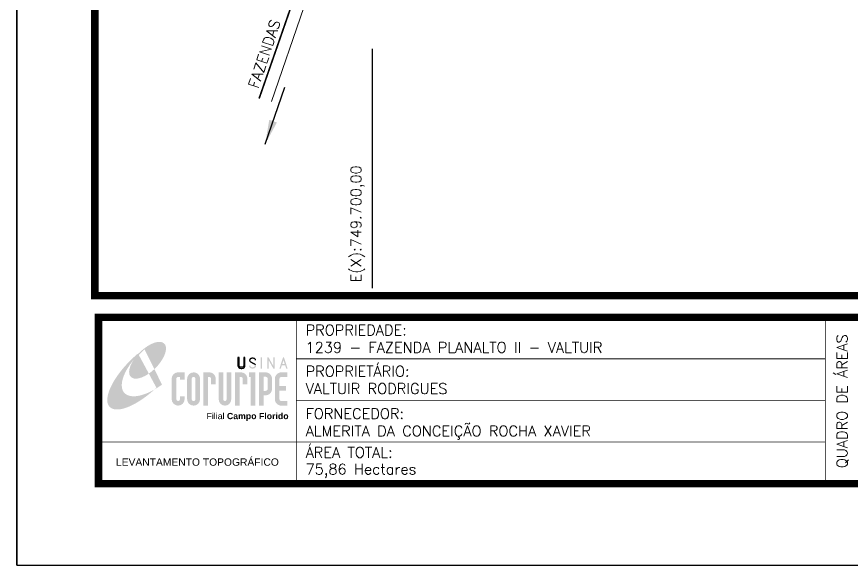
# Model space of a CAD drawing. Extents: x 749265 to 751365, y 7811172 to 7814142.
# Drawn here: x 749265 to 750285, y 7811172 to 7811843 of the extents above; entities that cross this region are included whole.
import ezdxf
from ezdxf.enums import TextEntityAlignment as Align

# ---------------------------------------------------------------- set-up
doc = ezdxf.new("R2010")
doc.units = 0
doc.header["$MEASUREMENT"] = 0
doc.linetypes.add('CONTINUO', pattern=[0])
doc.linetypes.add('LIN0', pattern=[0])
for name, color, linetype in [('ESTRADA', 1, 'Continuous'), ('MALHA', 8, 'CONTINUO'), ('MARGEM', 7, 'CONTINUO')]:
    doc.layers.add(name, color=color, linetype=linetype)
doc.layers.add('TEXTO_DIVERSOS', color=7, linetype='Continuous', lineweight=5)
doc.styles.add('ARIAL', font='arial.ttf')
doc.styles.add('SIMPLEX', font='simplex', dxfattribs={"height": 0.2})
doc.styles.get("Standard").update_dxf_attribs({"font": 'arial.ttf'})
doc.dimstyles.new('ISO-25', dxfattribs={"dimtxt": 2.5, "dimasz": 2.5, "dimexe": 1.25, "dimexo": 0.625, "dimtad": 1, "dimtxsty": 'Standard', "dimcen": 2.5, "dimadec": 0, "dimazin": 0, "dimtfac": 1, "dimtmove": 0, "dimatfit": 3, "dimfxl": 0, "dimarcsym": 0})

# ---------------------------------------------------------------- blocks, each defined once
blk = doc.blocks.new('A$C78F83FB3')
at = {"layer": 'MARGEM'}
h = blk.add_hatch(color=20, dxfattribs=at)
edge = h.paths.add_edge_path()
edge.add_ellipse((19.49, 23.77), major_axis=(-6.68, -6.67), ratio=0.469426, start_angle=292.7328, end_angle=601.2579)
edge.add_ellipse((22.83, 22.05), major_axis=(12.64, 11.29), ratio=0.457614, start_angle=79.9069, end_angle=107.9139)
edge = h.paths.add_edge_path()
edge.add_ellipse((18.28, 18.7), major_axis=(13.95, 13.59), ratio=0.386848, start_angle=63.9612, end_angle=264.5993)
edge.add_ellipse((22.83, 22.05), major_axis=(12.64, 11.29), ratio=0.457614, start_angle=107.9139, end_angle=245.1182, ccw=False)
edge.add_ellipse((19.49, 23.77), major_axis=(-6.68, -6.67), ratio=0.469426, start_angle=241.2579, end_angle=292.7328, ccw=False)
for color, points in [(20, [(15.46, 26.12), (14.17, 24.81), (14.06, 24.24), (14.39, 23.97), (14.67, 24.54), (19.47, 29.32), (18.48, 28.66), (17.31, 27.78)]), (7, [(58.42, 24.9), (57.9, 24.9), (57.9, 21.73, -0.414214), (57.15, 20.98), (56.84, 20.98, -0.414214), (56.09, 21.73), (56.09, 24.9), (55.57, 24.9), (55.57, 21.73, 0.414214), (56.84, 20.46), (57.15, 20.46, 0.414214), (58.42, 21.73)]), (7, [(61.7, 24.9), (61.23, 24.9, 0.396318), (60.04, 23.78), (60.04, 23.72, 0.151912), (60.39, 22.97), (60.46, 22.92), (62.18, 22), (62.85, 21.83, 0.12407), (62.51, 22.42), (60.75, 23.36, -0.13192), (60.56, 23.77, -0.385578), (61.23, 24.37), (61.7, 24.37, -0.414214), (62.37, 23.7), (62.89, 23.7, 0.414214)]), (7, [(62.37, 23.7), (62.89, 23.7, 0.414214), (61.7, 24.9), (61.23, 24.9, 0.396318), (60.04, 23.78), (60.04, 23.72, 0.151912), (60.39, 22.97), (60.46, 22.92), (62.18, 22), (62.18, 22, -0.131921), (62.37, 21.59, -0.385578), (61.7, 20.98), (61.23, 20.98, -0.414214), (60.56, 21.65), (60.04, 21.65, 0.414214), (61.23, 20.46), (61.7, 20.46, 0.402546), (62.89, 21.61, 0.165292), (62.51, 22.42), (60.75, 23.36, -0.13192), (60.56, 23.77, -0.385578), (61.23, 24.37), (61.7, 24.37, -0.414214)]), (7, [(30.97, 12.46), (29.13, 12.46), (29.13, 8.21, 1), (34.29, 8.21), (34.29, 9.41), (32.45, 9.41), (32.45, 8.21, -1), (30.97, 8.21)])]:
    blk.add_hatch(color=color, dxfattribs=at).paths.add_polyline_path(points)
h = blk.add_hatch(color=7, dxfattribs=at)
h.paths.add_polyline_path([(65.24, 24.9), (64.72, 24.9), (64.72, 20.46), (65.24, 20.46)])
h.paths.add_polyline_path([(67.38, 20.46), (67.9, 20.46), (67.9, 23.74), (69.74, 20.46), (70.23, 20.46), (70.23, 24.9), (69.71, 24.9), (69.71, 21.58), (67.85, 24.9), (67.38, 24.9)])
h.paths.add_polyline_path([(72.17, 20.46), (72.72, 20.46), (73.14, 21.73), (74.49, 21.73), (74.9, 20.46), (75.45, 20.46), (74, 24.9), (73.62, 24.9)])
h.paths.add_polyline_path([(73.81, 23.8), (74.32, 22.25), (73.31, 22.25)], flags=16)
h = blk.add_hatch(color=7, dxfattribs=at)
h.paths.add_polyline_path([(31.71, 18.93, 0.414214), (29.13, 16.35), (29.13, 12.46), (30.97, 12.46), (30.97, 16.35, -0.414214), (31.71, 17.09), (32.45, 17.09), (32.45, 16.02), (34.29, 16.02), (34.29, 18.93)])
h.paths.add_polyline_path([(44.15, 17.09, -0.414214), (44.89, 16.35), (44.89, 14.1), (46.72, 14.1), (46.72, 16.17, 0.433937), (44.15, 18.93), (41.77, 18.93), (41.77, 12.46), (43.61, 12.46), (43.61, 17.09)])
h.paths.add_polyline_path([(43.61, 12.46), (41.77, 12.46), (41.77, 5.62), (43.61, 5.62)])
h.paths.add_polyline_path([(47.92, 12.46), (49.75, 12.46), (49.75, 18.93), (47.92, 18.93)])
h.paths.add_polyline_path([(52.91, 18.93), (51.08, 18.93), (51.08, 12.46), (52.91, 12.46)])
h.paths.add_polyline_path([(51.08, 8.12, -1), (49.75, 8.12), (49.75, 12.46), (47.92, 12.46), (47.92, 8.12, 1), (52.91, 8.12), (52.91, 12.46), (51.08, 12.46)])
h.paths.add_polyline_path([(54.41, 12.46), (56.25, 12.46), (56.25, 17.09), (56.79, 17.09, -0.414214), (57.53, 16.35), (57.53, 14.1), (59.36, 14.1), (59.36, 16.17, 0.433937), (56.79, 18.93), (54.41, 18.93)])
h.paths.add_polyline_path([(56.25, 12.46), (54.41, 12.46), (54.41, 5.62), (56.25, 5.62)])
h.paths.add_polyline_path([(60.73, 12.46), (62.58, 12.46), (62.58, 18.93), (60.02, 18.93), (60.02, 17.08), (60.73, 17.08)])
h.paths.add_polyline_path([(62.58, 12.46), (60.73, 12.46), (60.73, 5.62), (62.58, 5.62)])
h.paths.add_polyline_path([(64.06, 12.46), (65.82, 12.46), (65.82, 17.17), (66.66, 17.17, -0.450417), (67.48, 16.25), (67.48, 12.46), (69.24, 12.46, 0.002307), (69.24, 12.48, 0.005282), (69.23, 12.54, -0.000938), (69.23, 12.53), (69.23, 16.17, 0.433937), (66.66, 18.93), (64.06, 18.93)])
h.paths.add_polyline_path([(64.06, 5.62), (65.82, 5.62), (65.82, 9.77), (66.66, 9.77, 0.426056), (69.24, 12.46), (67.48, 12.46), (67.48, 12.45, -0.450417), (66.66, 11.53), (65.82, 11.53), (65.82, 12.46), (64.06, 12.46)])
h.paths.add_polyline_path([(70.37, 12.46), (74.87, 12.46), (74.87, 13.44), (72.21, 13.44), (72.21, 16.35, -0.414214), (72.95, 17.09), (75.38, 17.09), (75.38, 18.93), (72.95, 18.93, 0.414214), (70.37, 16.35)])
h.paths.add_polyline_path([(72.21, 11.62), (74.87, 11.62), (74.87, 12.46), (70.37, 12.46), (70.37, 8.21, 0.414214), (72.95, 5.62), (75.38, 5.62), (75.38, 7.47), (72.95, 7.47, -0.414214), (72.21, 8.21)])
h = blk.add_hatch(color=7, dxfattribs=at)
h.paths.add_polyline_path([(35.29, 16.35), (35.29, 8.21, 1), (40.46, 8.21, 0.016978), (40.45, 8.38), (40.45, 16.17, 0.433937), (37.88, 18.93), (37.87, 18.93, 0.41391)])
h.paths.add_polyline_path([(38.62, 16.35), (38.62, 8.21, -1), (37.13, 8.21), (37.13, 16.35, -1)], flags=16)
at = {"layer": 'MARGEM', "color": 7}
blk.add_lwpolyline([(58.42, 24.9), (57.9, 24.9), (57.9, 21.73, -0.414214), (57.15, 20.98), (56.84, 20.98, -0.414214), (56.09, 21.73), (56.09, 24.9), (55.57, 24.9), (55.57, 21.73, 0.414214), (56.84, 20.46), (57.15, 20.46, 0.414214), (58.42, 21.73), (58.42, 24.9)], format="xyb", close=True, dxfattribs=at)
at = {"layer": 'MARGEM', "color": 252, "insert": (43.05, 2.72), "char_height": 2.5, "attachment_point": 1, "style": 'ARIAL'}
blk.add_mtext_dynamic_manual_height_columns('Filial {\\fArial|b1|i0|c0|p34;Campo Florido}', width=33.0271, gutter_width=2.46, heights=[2.95], dxfattribs=at)

msp = doc.modelspace()

# ---------------------------------------------------------------- linework, layer by layer
at = {"layer": 'ESTRADA', "const_width": 2, "flags": 128}
msp.add_lwpolyline([(749561.6, 7811742.8), (749686.8, 7812102.9), (749775.3, 7812340.2), (749905.1, 7812640.1), (749910.6, 7812659.9), (749938.8, 7812984.1), (749904.7, 7812987.6), (749878.4, 7812993.1), (749865.6, 7812995.8), (749857.2, 7812997.1), (749805.8, 7813007.7), (749768.9, 7813017.9), (749750.2, 7813022.8)], dxfattribs=at)
at = {"layer": 'MALHA'}
msp.add_line((749700, 7811510.9), (749700, 7811803.8), dxfattribs=at)
at = {"layer": 'MARGEM', "color": 174, "linetype": 'LIN0'}
msp.add_line((749265.4, 7811171.9), (749265.4, 7814141.9), dxfattribs=at)
at = {"layer": 'MARGEM', "color": 174, "linetype": 'LIN0', "flags": 128}
msp.add_lwpolyline([(751365.4, 7811171.9), (751365.4, 7814141.9), (749265.4, 7814141.9), (749265.4, 7811171.9)], close=True, dxfattribs=at)
at = {"layer": 'MARGEM', "color": 174, "linetype": 'LIN0', "const_width": 9.09, "flags": 128}
for points in [[(751260.9, 7811501.7), (751260.9, 7814037.3), (749360.9, 7814037.3), (749360.9, 7811501.7)], [(749365.4, 7811475.2), (751265.4, 7811475.2), (751265.4, 7811271.9), (749365.4, 7811271.9)]]:
    msp.add_lwpolyline(points, close=True, dxfattribs=at)
at = {"layer": 'MARGEM', "color": 174, "linetype": 'LIN0', "flags": 128}
for points, const_width in [([(749607, 7811475.2), (749607, 7811271.9)], 1.01), ([(749607, 7811475.2), (749607, 7811273.8)], 1), ([(750253.5, 7811475.2), (750253.5, 7811274.4)], 1.01), ([(749607, 7811424.4), (750253.5, 7811424.4)], 1.01), ([(749607, 7811373.6), (750253.5, 7811373.6)], 1.01), ([(749365.4, 7811322.7), (750253.5, 7811322.7)], 1.01)]:
    msp.add_lwpolyline(points, dxfattribs=dict(at, const_width=const_width))
at = {"layer": 'TEXTO_DIVERSOS', "color": 35, "elevation": 625, "flags": 128}
msp.add_lwpolyline([(749616.4, 7811854), (749576.7, 7811739)], dxfattribs=at)

# ---------------------------------------------------------------- block references
at = {"layer": 'MARGEM', "linetype": 'ByBlock', "xscale": 3.058005429693808, "yscale": 3.058005429693808, "zscale": 3.058005429693808}
msp.add_blockref('A$C78F83FB3', (749365.7, 7811350), dxfattribs=at)

# ---------------------------------------------------------------- texts
at = {"layer": 'MALHA', "linetype": 'Continuous', "style": 'SIMPLEX'}
msp.add_text('E(X):749.700,00', height=13, rotation=90, dxfattribs=at).set_placement((749690.4, 7811517.9), align=Align.BOTTOM_LEFT)
at = {"layer": 'MARGEM', "color": 7, "linetype": 'Continuous', "lineweight": 9, "style": 'SIMPLEX'}
for s, p in [('PROPRIEDADE:', (749618.4, 7811466.1)), ('PROPRIETÁRIO:', (749618.4, 7811415.7)), ('FORNECEDOR:', (749618.4, 7811363.9)), ('ÁREA TOTAL:', (749618.4, 7811316.5))]:
    msp.add_text(s, height=13, dxfattribs=at).set_placement(p, align=Align.TOP_LEFT)
at = {"layer": 'MARGEM', "color": 7, "linetype": 'Continuous', "style": 'SIMPLEX'}
msp.add_text('QUADRO DE ÁREAS', height=13, rotation=90, dxfattribs=at).set_placement((750274, 7811372.6), align=Align.MIDDLE_CENTER)
for s, p in [('1239 - FAZENDA PLANALTO II - VALTUIR', (749618.4, 7811444.9)), ('VALTUIR RODRIGUES', (749618.4, 7811394.5)), ('ALMERITA DA CONCEIÇÃO ROCHA XAVIER', (749618.4, 7811342.7)), ('75,86 Hectares', (749618.4, 7811296))]:
    msp.add_text(s, height=13, dxfattribs=at).set_placement(p, align=Align.TOP_LEFT)
at = {"layer": 'MARGEM', "color": 7, "linetype": 'ByBlock'}
msp.add_text('LEVANTAMENTO TOPOGRÁFICO', height=9, dxfattribs=at).set_placement((749486.2, 7811298.2), align=Align.MIDDLE_CENTER)
at = {"layer": 'TEXTO_DIVERSOS', "style": 'SIMPLEX'}
msp.add_text('FAZENDAS', height=13, rotation=71.4842, dxfattribs=at).set_placement((749560.4, 7811754.2))

# ---------------------------------------------------------------- leaders
at = {"layer": 'TEXTO_DIVERSOS'}
msp.add_leader([(749568.9, 7811686.8), (749593.1, 7811756.9)], dimstyle='ISO-25', override={"dimasz": 30, "dimzin": 0}, dxfattribs=at)

doc.saveas('drawing.dxf')
